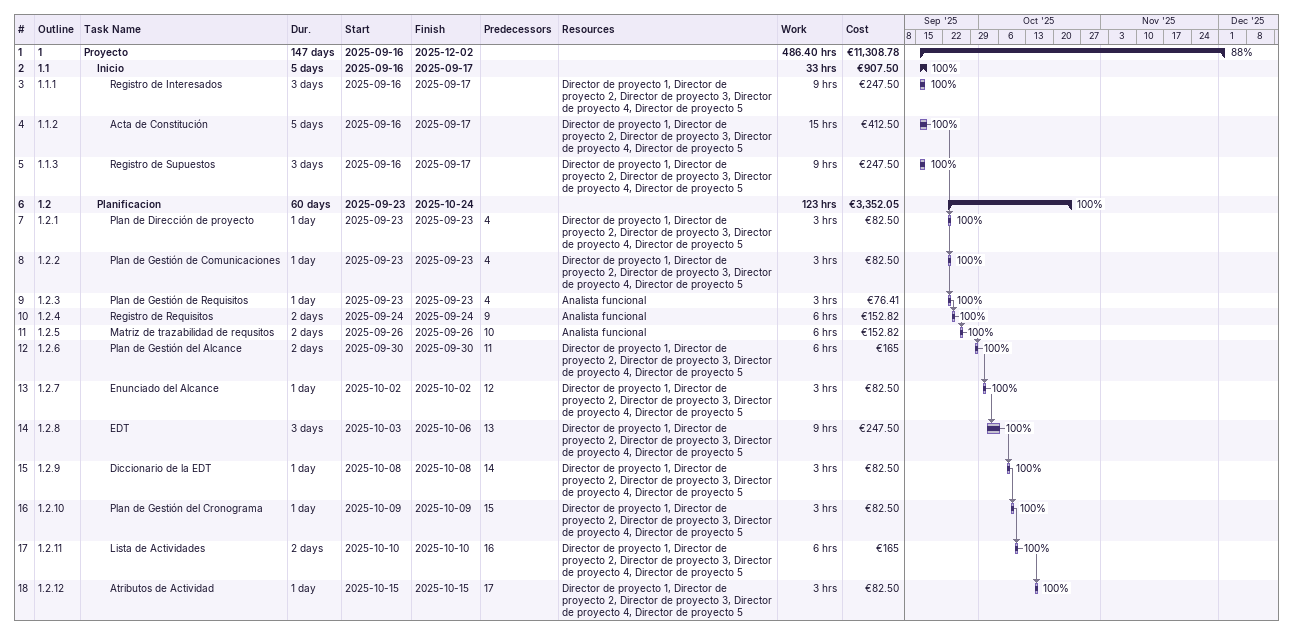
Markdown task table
| ID | WBS | Task | Duration | Start | Finish | Predecessors | Resources | % complete | Work (h) | Cost (€) |
|---|---|---|---|---|---|---|---|---|---|---|
| 1 | 1 | **Proyecto** | 147d | 2025-09-16 | 2025-12-02 |  |  | 88 | 486.40 | 11308.78 |
| 2 | 1.1 | **Inicio** | 5d | 2025-09-16 | 2025-09-17 |  |  | 100 | 33 | 907.50 |
| 3 | 1.1.1 | Registro de Interesados | 3d | 2025-09-16 | 2025-09-17 |  | Director de proyecto 1, Director de proyecto 2, Director de proyecto 3, Director de proyecto 4, Director de proyecto 5 | 100 | 9 | 247.50 |
| 4 | 1.1.2 | Acta de Constitución | 5d | 2025-09-16 | 2025-09-17 |  | Director de proyecto 1, Director de proyecto 2, Director de proyecto 3, Director de proyecto 4, Director de proyecto 5 | 100 | 15 | 412.50 |
| 5 | 1.1.3 | Registro de Supuestos | 3d | 2025-09-16 | 2025-09-17 |  | Director de proyecto 1, Director de proyecto 2, Director de proyecto 3, Director de proyecto 4, Director de proyecto 5 | 100 | 9 | 247.50 |
| 6 | 1.2 | **Planificacion** | 60d | 2025-09-23 | 2025-10-24 |  |  | 100 | 123 | 3352.05 |
| 7 | 1.2.1 | Plan de Dirección de proyecto | 1d | 2025-09-23 | 2025-09-23 | 4 | Director de proyecto 1, Director de proyecto 2, Director de proyecto 3, Director de proyecto 4, Director de proyecto 5 | 100 | 3 | 82.50 |
| 8 | 1.2.2 | Plan de Gestión de Comunicaciones | 1d | 2025-09-23 | 2025-09-23 | 4 | Director de proyecto 1, Director de proyecto 2, Director de proyecto 3, Director de proyecto 4, Director de proyecto 5 | 100 | 3 | 82.50 |
| 9 | 1.2.3 | Plan de Gestión de Requisitos | 1d | 2025-09-23 | 2025-09-23 | 4 | Analista funcional | 100 | 3 | 76.41 |
| 10 | 1.2.4 | Registro de Requisitos | 2d | 2025-09-24 | 2025-09-24 | 9 | Analista funcional | 100 | 6 | 152.82 |
| 11 | 1.2.5 | Matriz de trazabilidad de requsitos | 2d | 2025-09-26 | 2025-09-26 | 10 | Analista funcional | 100 | 6 | 152.82 |
| 12 | 1.2.6 | Plan de Gestión del Alcance | 2d | 2025-09-30 | 2025-09-30 | 11 | Director de proyecto 1, Director de proyecto 2, Director de proyecto 3, Director de proyecto 4, Director de proyecto 5 | 100 | 6 | 165 |
| 13 | 1.2.7 | Enunciado del Alcance | 1d | 2025-10-02 | 2025-10-02 | 12 | Director de proyecto 1, Director de proyecto 2, Director de proyecto 3, Director de proyecto 4, Director de proyecto 5 | 100 | 3 | 82.50 |
| 14 | 1.2.8 | EDT | 3d | 2025-10-03 | 2025-10-06 | 13 | Director de proyecto 1, Director de proyecto 2, Director de proyecto 3, Director de proyecto 4, Director de proyecto 5 | 100 | 9 | 247.50 |
| 15 | 1.2.9 | Diccionario de la EDT | 1d | 2025-10-08 | 2025-10-08 | 14 | Director de proyecto 1, Director de proyecto 2, Director de proyecto 3, Director de proyecto 4, Director de proyecto 5 | 100 | 3 | 82.50 |
| 16 | 1.2.10 | Plan de Gestión del Cronograma | 1d | 2025-10-09 | 2025-10-09 | 15 | Director de proyecto 1, Director de proyecto 2, Director de proyecto 3, Director de proyecto 4, Director de proyecto 5 | 100 | 3 | 82.50 |
| 17 | 1.2.11 | Lista de Actividades | 2d | 2025-10-10 | 2025-10-10 | 16 | Director de proyecto 1, Director de proyecto 2, Director de proyecto 3, Director de proyecto 4, Director de proyecto 5 | 100 | 6 | 165 |
| 18 | 1.2.12 | Atributos de Actividad | 1d | 2025-10-15 | 2025-10-15 | 17 | Director de proyecto 1, Director de proyecto 2, Director de proyecto 3, Director de proyecto 4, Director de proyecto 5 | 100 | 3 | 82.50 |
